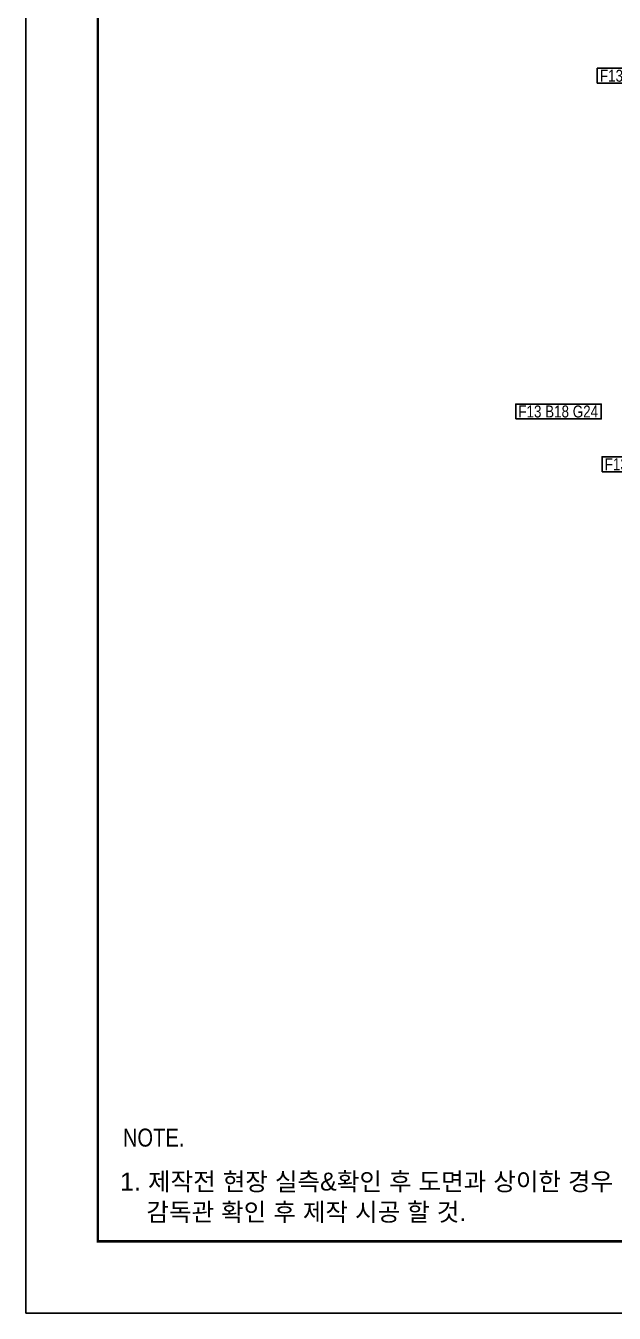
# Model space of a CAD drawing. Header units: millimetres. Extents: x 0 to 594, y 0 to 420.
# Drawn here: x 0 to 122.6, y 0 to 268.4 of the extents above; entities that cross this region are included whole.
import ezdxf
from ezdxf.enums import TextEntityAlignment as Align

# ---------------------------------------------------------------- set-up
doc = ezdxf.new("R2010")
doc.units = ezdxf.units.MM
doc.header["$LTSCALE"] = 0.25
doc.layers.add('주석', color=7, linetype='Continuous')
doc.layers.add('테이블', color=7, linetype='Continuous')
doc.styles.add('AdskIsoAnnotation', font='arial.ttf', dxfattribs={"width": 0.8, "height": 1})

# ---------------------------------------------------------------- blocks, each defined once
blk = doc.blocks.new('AnnoRect')
at = {"color": 0, "linetype": 'ByBlock', "lineweight": -2}
blk.add_wipeout([(-0.81, -0.6), (-0.81, 0.6), (0.81, 0.6), (0.81, -0.6)], dxfattribs=at)
blk.add_lwpolyline([(-0.81, -0.6), (-0.81, 0.6), (0.81, 0.6), (0.81, -0.6)], close=True, dxfattribs=at)
at = {"color": 0, "linetype": 'ByBlock', "lineweight": -2, "style": 'AdskIsoAnnotation', "width": 0.8}
blk.add_attdef('XX', text='', height=1, dxfattribs=at).set_placement((0, 0), align=Align.MIDDLE_CENTER)

msp = doc.modelspace()

# ---------------------------------------------------------------- linework, layer by layer
msp.add_lwpolyline([(0, 0), (594, 0), (594, 420), (0, 420)], close=True)
at = {"const_width": 0.5}
msp.add_lwpolyline([(15, 15), (579, 15), (579, 405), (15, 405)], close=True, dxfattribs=at)
at = {"layer": '테이블'}
msp.add_line((15, 82.875), (15, 15), dxfattribs=at)

# ---------------------------------------------------------------- texts
at = {"layer": '주석', "style": 'AdskIsoAnnotation', "width": 0.8}
msp.add_text('NOTE.', height=3.75, dxfattribs=at).set_placement((20.2447, 34.7439))
at = {"layer": '주석', "style": 'AdskIsoAnnotation'}
for s, p in [('1. 제작전 현장 실측&확인 후 도면과 상이한 경우 ', (19.6509, 25.5799)), ('   감독관 확인 후 제작 시공 할 것.', (20.774, 19.2397))]:
    msp.add_text(s, height=3.75, dxfattribs=at).set_placement(p)

# ---------------------------------------------------------------- next in the draw order: block references
at = {"layer": '주석'}
ref = msp.add_blockref('AnnoRect', (128, 258), dxfattribs=dict(at, xscale=10.99169741697417, yscale=2.586971350613916, zscale=2.5))
ref.add_attrib('XX_001', 'F13 B18 G24', (119.6432, 256.7509), dxfattribs={"layer": '0', "color": 0, "linetype": 'ByBlock', "lineweight": -2, "height": 2.5, "style": 'AdskIsoAnnotation', "width": 0.8})
ref = msp.add_blockref('AnnoRect', (111, 188), dxfattribs=dict(at, xscale=10.99169741697417, yscale=2.586971350613916, zscale=2.5))
ref.add_attrib('XX_001', 'F13 B18 G24', (102.6432, 186.7509), dxfattribs={"layer": '0', "color": 0, "linetype": 'ByBlock', "lineweight": -2, "height": 2.5, "style": 'AdskIsoAnnotation', "width": 0.8})
ref = msp.add_blockref('AnnoRect', (129, 177), dxfattribs=dict(at, xscale=10.99169741697417, yscale=2.586971350613916, zscale=2.5))
ref.add_attrib('XX_001', 'F13 B18 G24', (120.6432, 175.7509), dxfattribs={"layer": '0', "color": 0, "linetype": 'ByBlock', "lineweight": -2, "height": 2.5, "style": 'AdskIsoAnnotation', "width": 0.8})

doc.saveas('drawing.dxf')
